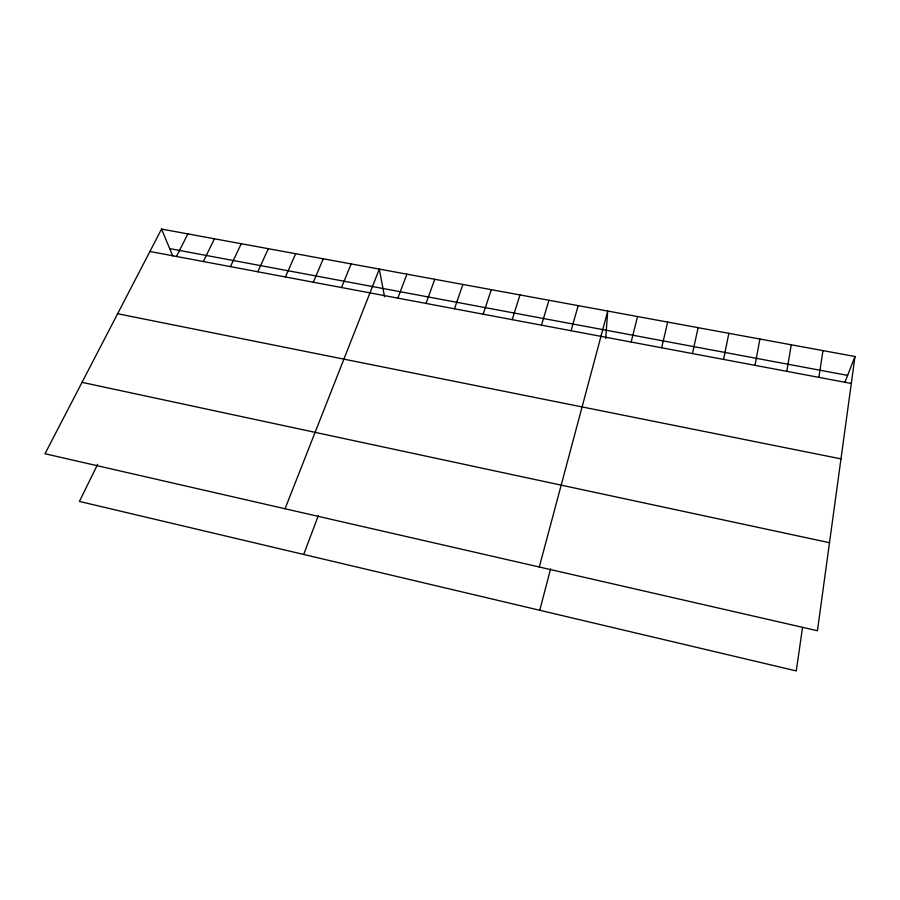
<?xml version="1.0" encoding="UTF-8"?>
<svg xmlns="http://www.w3.org/2000/svg" width="900" height="900" viewBox="0 0 900 900"><rect width="100%" height="100%" fill="white"/><g stroke="black" fill="none" stroke-linecap="round" stroke-linejoin="round"><path stroke-width="1.35" d="M605.689 338.445L607.725 311.062L539.291 567.011M855 356.501L817.436 630.742L45 453.746L161.539 229.072L855 356.501L844.852 382.421M802.53 627.424L796.275 670.928L79.425 501.435L97.627 464.344M818.876 377.359L822.982 350.618M786.78 371.317L791.28 344.801M755.01 365.344L759.915 339.03M723.566 359.426L728.854 333.326M692.449 353.565L698.119 327.679M661.646 347.771L667.688 322.088M631.148 342.034L637.549 316.553M539.752 610.279L550.597 568.901M571.072 330.728L578.183 305.64M541.485 325.159L548.944 300.262M512.19 319.646L519.975 294.941M483.188 314.19L491.299 289.676M454.466 308.779L462.892 284.456M426.026 303.424L434.767 279.281M397.856 298.125L406.912 274.162M303.705 554.467L318.308 515.689M285.053 508.759L379.316 269.1L384.559 296.786M341.505 287.528L351.169 263.925M313.324 282.218L323.28 258.795M285.424 276.964L295.673 253.721M257.794 271.766L268.324 248.704M230.434 266.614L241.245 243.72M203.344 261.517L214.425 238.792M176.501 256.466L187.852 233.91M169.706 248.614L847.609 375.39M149.917 251.471L851.31 383.468M117.619 313.74L840.982 458.876M82.024 382.354L829.496 542.7M161.539 229.072L172.766 255.926"/></g></svg>
